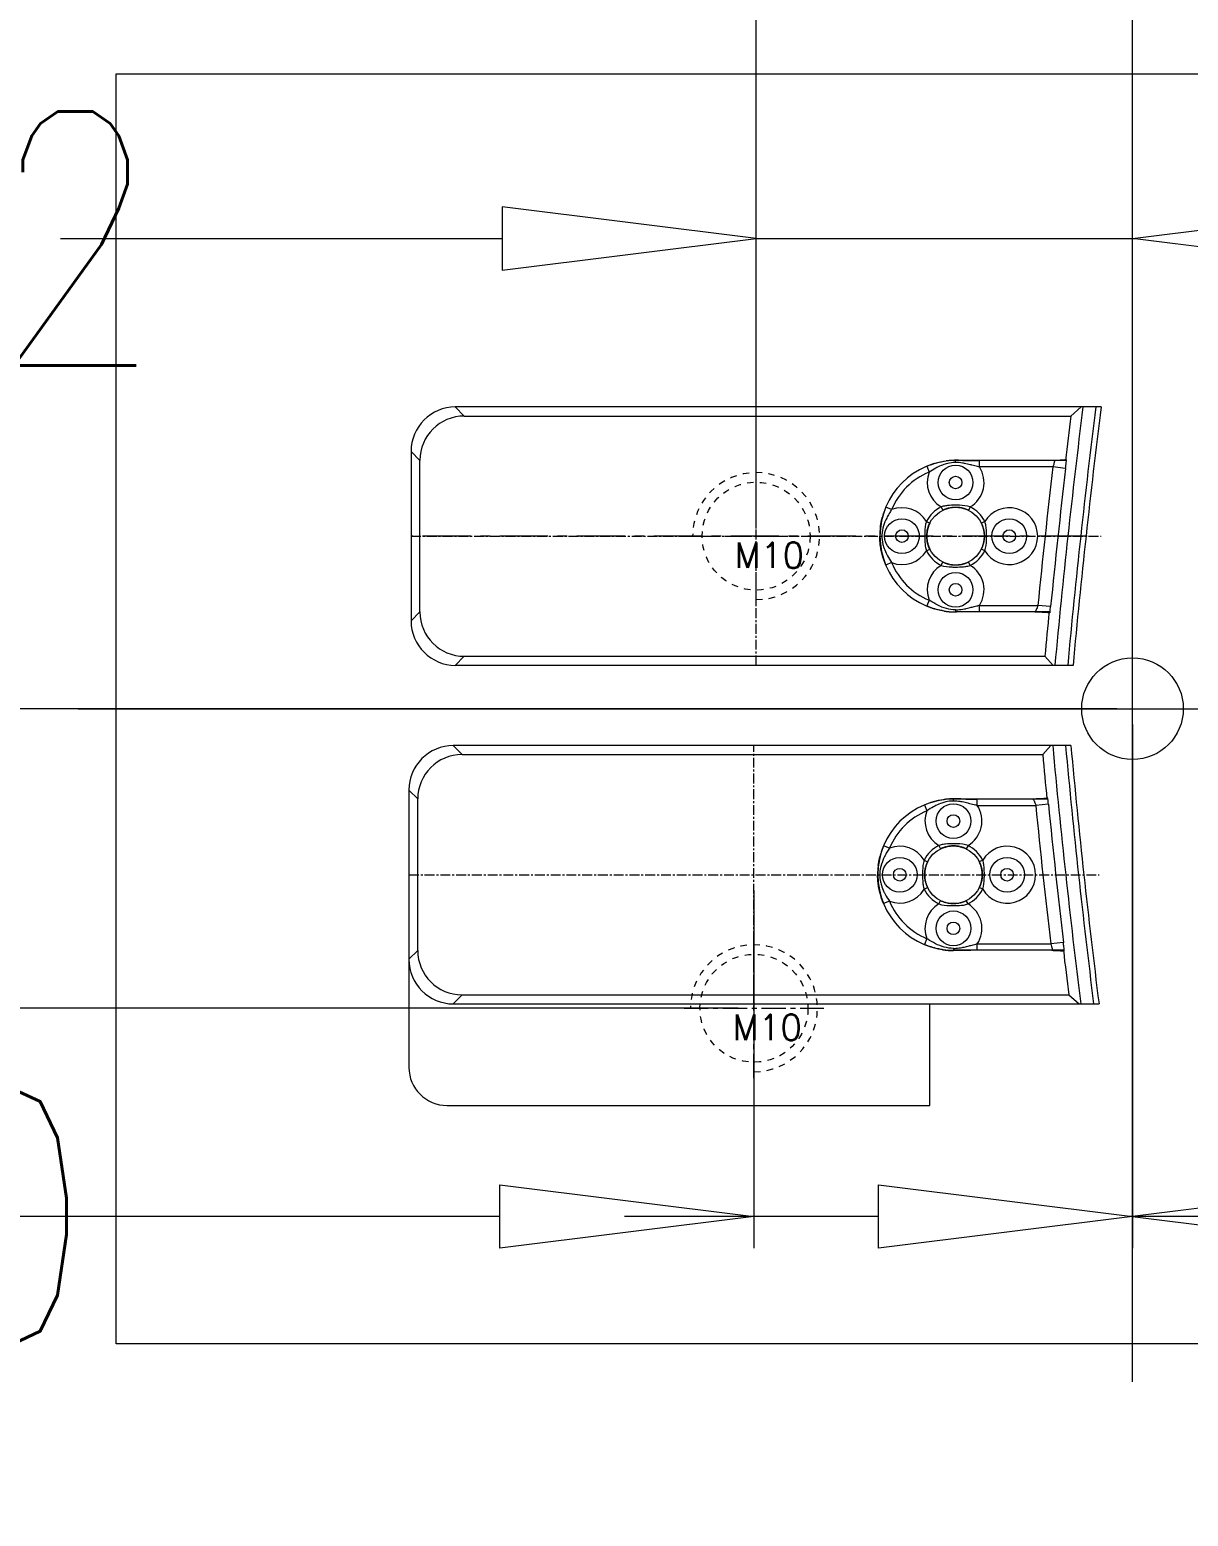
# Model space of a CAD drawing. Header units: millimetres. Extents: x 309 to 11345, y -1340 to 1318.
# Drawn here: x 1561.6 to 1652.8, y 789.6 to 906.7 of the extents above; entities that cross this region are included whole.
import ezdxf

# ---------------------------------------------------------------- set-up
doc = ezdxf.new("R2010")
doc.units = ezdxf.units.MM
doc.header["$LTSCALE"] = 16.334999
doc.set_wipeout_variables(frame=1)
for name, pattern in [('CENTER', [0.6, 0.375, -0.075, 0.075, -0.075]), ('DIVIDE', [31.75, 12.7, -6.35, 0, -6.35, 0, -6.35]), ('HIDDEN', [0.2, 0.1, -0.1]), ('点画线', [18, 12, -2, 2, -2])]:
    doc.linetypes.add(name, pattern=pattern)
doc.layers.get('0').update_dxf_attribs({"lineweight": 18})
for name, color, linetype, lineweight in [('DEFAULT_2', 8, 'HIDDEN', 18), ('screw', 33, 'Continuous', 13), ('中心线层', 1, '点画线', 18), ('尺寸线层', 3, 'Continuous', 18)]:
    doc.layers.add(name, color=color, linetype=linetype, lineweight=lineweight)
doc.styles.get("Standard").update_dxf_attribs({"font": 'txt.shx', "width": 0.8, "bigfont": 'gbcbig.shx'})
doc.styles.add('TXT', font='txt.shx', dxfattribs={"bigfont": 'gbcbig.shx'})
doc.dimstyles.new('STANDARD$0', dxfattribs={"dimscale": 2, "dimtxt": 3, "dimasz": 3, "dimexe": 1.25, "dimexo": 0.625, "dimgap": 0.5, "dimtad": 0, "dimdsep": 46, "dimtxsty": 'Standard', "dimblk": 'CLOSEDBLANK', "dimcen": 0, "dimdle": 6, "dimclrt": 2, "dimazin": 2, "dimtfac": 2, "dimtmove": 1, "dimatfit": 3, "dimfxl": 0, "dimtolj": 1, "dimarcsym": 0})

# ---------------------------------------------------------------- blocks, each defined once
blk = doc.blocks.new('screw_m10_g')
at = {"layer": 'screw', "color": 1, "linetype": 'CENTER', "ltscale": 0.310989}
for p, q in [((0, -5.5), (0, 5.5)), ((-5.5, 0), (5.5, 0))]:
    blk.add_line(p, q, dxfattribs=at)
at = {"layer": 'screw', "color": 33, "linetype": 'HIDDEN', "ltscale": 0.310989}
blk.add_circle((0, 0), 4.25, dxfattribs=at)
at = {"layer": 'screw', "color": 92, "linetype": 'HIDDEN', "ltscale": 0.310989}
blk.add_arc((0, 0), 5, 270, 180, dxfattribs=at)
at = {"layer": 'screw', "color": 6, "style": 'TXT'}
blk.add_text('M10', height=2, dxfattribs=at).set_placement((-1.7, -2.5))
blk = doc.blocks.new('*X4')
at = {"layer": '尺寸线层', "color": 4, "linetype": 'Continuous'}
blk.add_line((1564.06, 890.25), (1688.43, 890.25), dxfattribs=at)
at = {"layer": '尺寸线层', "color": 6, "insert": (1541.21, 890.25), "char_height": 20, "width": 91.4286, "attachment_point": 5}
blk.add_mtext('29.62', dxfattribs=at)
at = {"color": 18, "linetype": 'Continuous'}
for points in [[(1618.8, 890.25), (1598.8, 892.75), (1598.8, 887.75)], [(1648.43, 890.25), (1668.43, 892.75), (1668.43, 887.75)]]:
    blk.add_wipeout(points, dxfattribs=at).dxf.layer = '尺寸线层'
at = {"layer": '尺寸线层', "color": 4, "linetype": 'Continuous'}
for p, q in [((1618.8, 890.25), (1598.8, 892.75)), ((1598.8, 892.75), (1598.8, 887.75)), ((1618.8, 868.07), (1618.8, 892.75)), ((1648.43, 890.25), (1668.43, 892.75)), ((1648.43, 854.48), (1648.43, 892.75)), ((1668.43, 892.75), (1668.43, 887.75)), ((1598.8, 887.75), (1618.8, 890.25)), ((1668.43, 887.75), (1648.43, 890.25))]:
    blk.add_line(p, q, dxfattribs=at)
blk = doc.blocks.new('_CLOSEDBLANK')
at = {"color": 0, "linetype": 'ByBlock', "lineweight": -2}
for p, q in [((-1, 0.166667), (0, 0)), ((-1, 0.166667), (-1, -0.166667)), ((0, 0), (-1, -0.166667))]:
    blk.add_line(p, q, dxfattribs=at)
blk = doc.blocks.new('*X5')
at = {"layer": '尺寸线层', "color": 4, "linetype": 'Continuous'}
for p, q in [((1664.39, 926.56), (1671.64, 949.51)), ((1671.64, 949.51), (1687.64, 949.51)), ((1608.43, 926.56), (1720.36, 926.56))]:
    blk.add_line(p, q, dxfattribs=at)
at = {"layer": '尺寸线层', "color": 6, "insert": (1708.22, 949.51), "char_height": 20, "width": 82.2857, "attachment_point": 5}
blk.add_mtext('31.94', dxfattribs=at)
at = {"color": 18, "linetype": 'Continuous'}
for points in [[(1648.43, 926.56), (1628.43, 929.06), (1628.43, 924.06)], [(1680.36, 926.56), (1700.36, 929.06), (1700.36, 924.06)]]:
    blk.add_wipeout(points, dxfattribs=at).dxf.layer = '尺寸线层'
at = {"layer": '尺寸线层', "color": 4, "linetype": 'Continuous'}
for p, q in [((1648.43, 926.56), (1628.43, 929.06)), ((1628.43, 929.06), (1628.43, 924.06)), ((1648.43, 854.48), (1648.43, 929.06)), ((1680.36, 926.56), (1700.36, 929.06)), ((1680.36, 868.02), (1680.36, 929.06)), ((1700.36, 929.06), (1700.36, 924.06)), ((1628.43, 924.06), (1648.43, 926.56)), ((1700.36, 924.06), (1680.36, 926.56))]:
    blk.add_line(p, q, dxfattribs=at)
blk = doc.blocks.new('*X6')
at = {"layer": '尺寸线层', "color": 4, "linetype": 'Continuous'}
blk.add_line((1688.43, 813.25), (1558.56, 813.25), dxfattribs=at)
at = {"layer": '尺寸线层', "color": 6, "insert": (1535.71, 813.25), "char_height": 20, "width": 91.4286, "attachment_point": 5}
blk.add_mtext('29.80', dxfattribs=at)
at = {"color": 18, "linetype": 'Continuous'}
for points in [[(1618.63, 813.25), (1598.63, 810.75), (1598.63, 815.75)], [(1648.43, 813.25), (1668.43, 810.75), (1668.43, 815.75)]]:
    blk.add_wipeout(points, dxfattribs=at).dxf.layer = '尺寸线层'
at = {"layer": '尺寸线层', "color": 4, "linetype": 'Continuous'}
for p, q in [((1648.43, 851.98), (1648.43, 810.75)), ((1618.63, 838.91), (1618.63, 810.75)), ((1598.63, 810.75), (1598.63, 815.75)), ((1598.63, 815.75), (1618.63, 813.25)), ((1668.43, 815.75), (1648.43, 813.25)), ((1668.43, 810.75), (1668.43, 815.75)), ((1618.63, 813.25), (1598.63, 810.75)), ((1648.43, 813.25), (1668.43, 810.75))]:
    blk.add_line(p, q, dxfattribs=at)
blk = doc.blocks.new('*X7')
at = {"layer": '尺寸线层', "color": 4, "linetype": 'Continuous'}
for p, q in [((1433.26, 789.64), (1433.26, 893.23)), ((1448.02, 886.4), (1464.02, 886.4))]:
    blk.add_line(p, q, dxfattribs=at)
at = {"layer": '尺寸线层', "color": 6, "insert": (1485.74, 886.4), "char_height": 20, "width": 86.8571, "attachment_point": 5}
blk.add_mtext('23.59', dxfattribs=at)
at = {"color": 18, "linetype": 'Continuous'}
for points in [[(1433.26, 853.23), (1430.76, 873.23), (1435.76, 873.23)], [(1433.26, 829.64), (1430.76, 809.64), (1435.76, 809.64)]]:
    blk.add_wipeout(points, dxfattribs=at).dxf.layer = '尺寸线层'
at = {"layer": '尺寸线层', "color": 4, "linetype": 'Continuous'}
for p, q in [((1433.26, 841.43), (1448.02, 886.4)), ((1433.26, 853.23), (1430.76, 873.23)), ((1430.76, 873.23), (1435.76, 873.23)), ((1435.76, 873.23), (1433.26, 853.23)), ((1647.18, 853.23), (1430.76, 853.23)), ((1433.26, 829.64), (1430.76, 809.64)), ((1617.38, 829.64), (1430.76, 829.64)), ((1435.76, 809.64), (1433.26, 829.64)), ((1430.76, 809.64), (1435.76, 809.64))]:
    blk.add_line(p, q, dxfattribs=at)
blk = doc.blocks.new('*X8')
at = {"layer": '尺寸线层', "color": 4, "linetype": 'Continuous'}
blk.add_line((1742.35, 813.25), (1608.43, 813.25), dxfattribs=at)
at = {"layer": '尺寸线层', "color": 6, "insert": (1764.07, 813.25), "char_height": 20, "width": 86.8571, "attachment_point": 5}
blk.add_mtext('32.30', dxfattribs=at)
at = {"color": 18, "linetype": 'Continuous'}
for points in [[(1648.43, 813.25), (1628.43, 810.75), (1628.43, 815.75)], [(1680.72, 813.25), (1700.72, 810.75), (1700.72, 815.75)]]:
    blk.add_wipeout(points, dxfattribs=at).dxf.layer = '尺寸线层'
at = {"layer": '尺寸线层', "color": 4, "linetype": 'Continuous'}
for p, q in [((1648.43, 851.98), (1648.43, 810.75)), ((1680.72, 838.7), (1680.72, 810.75)), ((1628.43, 810.75), (1628.43, 815.75)), ((1628.43, 815.75), (1648.43, 813.25)), ((1700.72, 815.75), (1680.72, 813.25)), ((1700.72, 810.75), (1700.72, 815.75)), ((1648.43, 813.25), (1628.43, 810.75)), ((1680.72, 813.25), (1700.72, 810.75))]:
    blk.add_line(p, q, dxfattribs=at)
blk = doc.blocks.new('*X10')
at = {"layer": '尺寸线层', "color": 4, "linetype": 'Continuous'}
blk.add_line((1688.43, 952.79), (1590.7, 952.79), dxfattribs=at)
at = {"layer": '尺寸线层', "color": 6, "insert": (1567.84, 952.79), "char_height": 20, "width": 91.4286, "attachment_point": 5}
blk.add_mtext('29.62', dxfattribs=at)
at = {"color": 18, "linetype": 'Continuous'}
for points in [[(1618.8, 952.79), (1598.8, 950.29), (1598.8, 955.29)], [(1648.43, 952.79), (1668.43, 950.29), (1668.43, 955.29)]]:
    blk.add_wipeout(points, dxfattribs=at).dxf.layer = '尺寸线层'
at = {"layer": '尺寸线层', "color": 4, "linetype": 'Continuous'}
for p, q in [((1598.8, 950.29), (1598.8, 955.29)), ((1598.8, 955.29), (1618.8, 952.79)), ((1618.8, 868.07), (1618.8, 955.29)), ((1668.43, 955.29), (1648.43, 952.79)), ((1648.43, 854.48), (1648.43, 955.29)), ((1668.43, 950.29), (1668.43, 955.29)), ((1618.8, 952.79), (1598.8, 950.29)), ((1648.43, 952.79), (1668.43, 950.29))]:
    blk.add_line(p, q, dxfattribs=at)
blk = doc.blocks.new('*X11')
at = {"layer": '尺寸线层', "color": 4, "linetype": 'Continuous'}
blk.add_line((1797.55, 895.16), (1797.55, 813.23), dxfattribs=at)
at = {"layer": '尺寸线层', "color": 6, "insert": (1797.55, 914.59), "char_height": 20, "width": 77.7143, "attachment_point": 5, "rotation": 90}
blk.add_mtext('13.55', dxfattribs=at)
at = {"color": 18, "linetype": 'Continuous'}
for points in [[(1797.55, 866.77), (1800.05, 886.77), (1795.05, 886.77)], [(1797.55, 853.23), (1800.05, 833.23), (1795.05, 833.23)]]:
    blk.add_wipeout(points, dxfattribs=at).dxf.layer = '尺寸线层'
at = {"layer": '尺寸线层', "color": 4, "linetype": 'Continuous'}
for p, q in [((1800.05, 886.77), (1795.05, 886.77)), ((1795.05, 886.77), (1797.55, 866.77)), ((1797.55, 866.77), (1800.05, 886.77)), ((1681.61, 866.77), (1800.05, 866.77)), ((1649.68, 853.23), (1800.05, 853.23)), ((1795.05, 833.23), (1797.55, 853.23)), ((1797.55, 853.23), (1800.05, 833.23)), ((1800.05, 833.23), (1795.05, 833.23))]:
    blk.add_line(p, q, dxfattribs=at)

msp = doc.modelspace()

# ---------------------------------------------------------------- linework, layer by layer
at = {"color": 7, "linetype": 'Continuous'}
for p, q in [((1595.115, 876.988), (1595.831, 876.273)), ((1645.96, 876.988), (1595.115, 876.988)), ((1644.389, 876.988), (1643.578, 876.273)), ((1595.831, 876.273), (1643.578, 876.273)), ((1591.642, 873.471), (1591.642, 860.16)), ((1591.642, 873.471), (1592.335, 872.778)), ((1592.335, 860.853), (1592.335, 872.778)), ((1632.225, 872.315), (1632.417, 871.851)), ((1643.153, 872.768), (1634.503, 872.768)), ((1636.376, 872.266), (1636.376, 872.768)), ((1642.161, 872.266), (1636.376, 872.266)), ((1643.158, 872.149), (1642.161, 872.266)), ((1629.468, 868.902), (1629.004, 869.094)), ((1633.356, 869.116), (1633.49, 868.847)), ((1635.65, 869.116), (1635.516, 868.847)), ((1632.203, 867.962), (1632.471, 867.829)), ((1636.804, 867.962), (1636.535, 867.829)), ((1632.203, 865.669), (1632.471, 865.803)), ((1636.804, 865.669), (1636.535, 865.803)), ((1629.468, 864.729), (1629.004, 864.537)), ((1633.356, 864.515), (1633.49, 864.784)), ((1635.65, 864.515), (1635.516, 864.784)), ((1632.417, 861.78), (1632.225, 861.316)), ((1592.335, 860.853), (1591.642, 860.16)), ((1641.861, 860.863), (1634.503, 860.863)), ((1636.376, 861.365), (1640.98, 861.365)), ((1641.979, 861.266), (1640.98, 861.365)), ((1595.831, 857.358), (1595.115, 856.643)), ((1595.831, 857.358), (1641.526, 857.358)), ((1641.526, 857.358), (1642.179, 856.643)), ((1643.743, 856.643), (1595.115, 856.643)), ((1594.944, 850.33), (1595.66, 849.615)), ((1643.573, 850.33), (1594.944, 850.33)), ((1642.008, 850.33), (1641.355, 849.615)), ((1595.66, 849.615), (1641.355, 849.615)), ((1591.471, 846.813), (1591.471, 833.502)), ((1591.471, 846.813), (1592.165, 846.12)), ((1591.471, 846.813), (1591.471, 824.987)), ((1592.165, 834.195), (1592.165, 846.12)), ((1632.054, 845.657), (1632.246, 845.193)), ((1641.69, 846.11), (1634.332, 846.11)), ((1636.205, 845.608), (1636.205, 846.11)), ((1636.205, 845.608), (1640.809, 845.608)), ((1641.808, 845.707), (1640.809, 845.608)), ((1629.297, 842.244), (1628.833, 842.436)), ((1633.186, 842.458), (1633.32, 842.189)), ((1635.479, 842.458), (1635.345, 842.189)), ((1632.032, 841.304), (1632.301, 841.17)), ((1636.633, 841.304), (1636.364, 841.17)), ((1632.032, 839.011), (1632.301, 839.144)), ((1633.186, 837.857), (1633.32, 838.126)), ((1635.479, 837.857), (1635.345, 838.126)), ((1636.633, 839.011), (1636.364, 839.144)), ((1629.297, 838.071), (1628.833, 837.879)), ((1632.246, 835.122), (1632.054, 834.658)), ((1636.205, 834.707), (1641.99, 834.707)), ((1642.987, 834.824), (1641.99, 834.707)), ((1592.165, 834.195), (1591.471, 833.502)), ((1642.982, 834.205), (1634.332, 834.205)), ((1595.66, 830.7), (1594.944, 829.985)), ((1594.944, 829.985), (1645.789, 829.985)), ((1595.66, 830.7), (1643.408, 830.7)), ((1643.408, 830.7), (1644.218, 829.985)), ((1594.471, 821.987), (1632.471, 821.987))]:
    msp.add_line(p, q, dxfattribs=at)
at = {"color": 1, "linetype": 'CENTER', "ltscale": 0.618701}
msp.add_line((1644.852, 866.816), (1591.642, 866.816), dxfattribs=at)
at = {"color": 1, "linetype": 'CENTER', "ltscale": 0.126546}
for p, q in [((1618.63, 829.985), (1618.63, 850.33)), ((1591.471, 840.157), (1645.789, 840.157))]:
    msp.add_line(p, q, dxfattribs=at)
msp.add_line((1632.471, 821.987), (1632.471, 829.985))
msp.add_lwpolyline([(1568.426, 803.226), (1568.426, 903.226), (1728.426, 903.226), (1728.426, 803.226)], close=True)
at = {"color": 7, "linetype": 'Continuous'}
for centre, radius in [((1634.503, 871.039), 1.368), ((1634.503, 871.039), 0.497), ((1634.503, 866.816), 2.276), ((1630.28, 866.816), 1.368), ((1638.726, 866.816), 1.368), ((1630.28, 866.816), 0.497), ((1638.726, 866.816), 0.497), ((1634.503, 862.592), 1.368), ((1634.503, 862.592), 0.497), ((1634.332, 844.381), 1.368), ((1634.332, 844.381), 0.497), ((1634.332, 840.157), 2.276), ((1630.109, 840.157), 1.368), ((1630.109, 840.157), 0.497), ((1638.556, 840.157), 1.368), ((1638.556, 840.157), 0.497), ((1634.332, 835.934), 1.368), ((1634.332, 835.934), 0.497)]:
    msp.add_circle(centre, radius, dxfattribs=at)
msp.add_circle((1648.426, 853.226), 4)
for centre, radius, start, end in [((1595.142, 873.488), 3.5, 90, 180), ((2244.842, 801.458), 605.047, 172.828829, 174.766943), ((2244.842, 801.458), 604.043, 172.816846, 174.758219), ((2244.842, 801.458), 603.626, 172.811863, 174.754593), ((2244.842, 801.458), 605.9, 172.907172, 173.241034), ((1634.503, 866.816), 5.953, 90, 270), ((1634.503, 871.039), 2.239, 300.81278, 33.24704), ((1636.554, 944.501), 71.734, 269.32312, 269.85783), ((2244.842, 801.458), 606.827, 173.299133, 174.334431), ((2244.842, 801.458), 605.822, 173.299133, 174.334431), ((1613.228, 875.666), 30.135, 353.29779, 353.75188), ((1618.381, 875.118), 24.954, 353.71483, 354.75529), ((1634.503, 866.816), 5.451, 112.50433, 157.49567), ((1634.503, 871.039), 2.239, 158.72417, 239.18722), ((1635.073, 866.595), 6.564, 162.74278, 165.2017), ((1634.723, 866.709), 6.196, 157.36383, 162.78872), ((1634.474, 865.502), 6.051, 149.35049, 151.16403), ((1634.923, 865.231), 6.575, 146.06821, 149.32006), ((1630.28, 866.816), 2.239, 30.81278, 111.27583), ((1634.503, 866.816), 2.57, 116.49769, 153.50231), ((1634.515, 859.724), 9.524, 88.26416, 90.07492), ((1634.503, 866.816), 2.57, 26.49769, 63.50231), ((1638.726, 866.816), 2.239, 210.81278, 149.18722), ((1641.59, 866.828), 9.52, 178.26156, 180.07477), ((1627.423, 866.803), 9.513, 358.25864, 0.07367), ((1630.28, 866.816), 2.239, 248.72416, 329.18722), ((1634.503, 866.816), 2.57, 206.49769, 243.50231), ((1634.503, 866.816), 2.57, 296.49769, 333.50231), ((1634.503, 866.816), 5.451, 202.50434, 247.49567), ((1634.503, 862.592), 2.239, 120.81278, 201.27583), ((1634.491, 873.907), 9.524, 268.26416, 270.07492), ((1634.503, 862.592), 2.239, 326.75294, 59.18722), ((1635.878, 866.873), 6.158, 235.80502, 236.44836), ((1636.585, 785.031), 75.832, 90.15809, 90.67199), ((1637.49, 855.786), 5.689, 101.29729, 102.46748), ((2244.842, 801.458), 605.9, 174.373448, 174.706384), ((1612.841, 864.153), 29.281, 353.53179, 354.3423), ((1595.142, 860.143), 3.5, 180, 270), ((1594.971, 846.83), 3.5, 90, 180), ((2244.671, 905.515), 605.047, 185.233057, 187.171171), ((2244.671, 905.515), 604.043, 185.241781, 187.183154), ((2244.671, 905.515), 603.626, 185.245407, 187.188137), ((2244.671, 905.515), 605.9, 185.293616, 185.626552), ((1634.332, 840.157), 5.953, 90, 270), ((1634.332, 840.157), 5.451, 112.50433, 157.49567), ((1634.332, 844.381), 2.239, 158.72417, 239.18722), ((1634.332, 844.381), 2.239, 300.81278, 33.24704), ((1636.383, 917.843), 71.734, 269.32312, 269.85783), ((2244.671, 905.515), 606.827, 185.665569, 186.700867), ((1612.591, 842.812), 29.36, 5.65909, 6.46741), ((2244.671, 905.515), 605.822, 185.665569, 186.700861), ((1634.902, 839.937), 6.564, 162.74278, 165.2017), ((1634.552, 840.051), 6.196, 157.36383, 162.78872), ((1634.303, 838.844), 6.051, 149.35049, 151.16403), ((1634.753, 838.573), 6.575, 146.06821, 149.32006), ((1630.109, 840.157), 2.239, 30.81278, 111.27583), ((1634.332, 840.157), 2.57, 116.49769, 153.50231), ((1634.345, 833.066), 9.524, 88.26415, 90.07492), ((1634.332, 840.157), 2.57, 26.49769, 63.50231), ((1638.556, 840.157), 2.239, 210.81278, 149.18722), ((1641.435, 840.17), 9.535, 178.26762, 180.07804), ((1627.252, 840.145), 9.513, 358.25864, 0.07367), ((1630.109, 840.157), 2.239, 248.72416, 329.18722), ((1634.332, 840.157), 2.57, 206.49769, 243.50231), ((1634.332, 840.157), 2.57, 296.49769, 333.50231), ((1634.332, 840.157), 5.451, 202.50434, 247.49567), ((1634.332, 835.934), 2.239, 120.81278, 201.27583), ((1634.32, 847.249), 9.524, 268.26415, 270.07492), ((1634.332, 835.934), 2.239, 326.75294, 59.18722), ((1635.707, 840.215), 6.158, 235.80502, 236.44836), ((1637.319, 829.128), 5.689, 101.29729, 102.46748), ((1605.517, 830.472), 37.722, 6.07893, 6.62525), ((1594.971, 833.485), 3.5, 180, 270), ((1636.414, 758.373), 75.832, 90.15809, 90.67199), ((2244.671, 905.515), 605.9, 186.758966, 187.092828), ((1614.41, 831.474), 28.773, 5.30909, 5.97089), ((1594.471, 824.987), 3, 180, 270)]:
    msp.add_arc(centre, radius, start, end, dxfattribs=at)
for centre, major_axis, start_param, end_param in [((1595.84, 872.768), (2.482, -2.482), 2.357564, 3.9256213), ((1595.84, 860.863), (-2.482, -2.482), 5.4991567, 7.0672139), ((1595.669, 846.11), (2.482, -2.482), 2.357564, 3.9256213), ((1595.669, 834.205), (-2.482, -2.482), 5.4991567, 7.0672139)]:
    msp.add_ellipse(centre, major_axis=major_axis, ratio=0.9972647, start_param=start_param, end_param=end_param, dxfattribs=at)
for points in [[(1632.225, 872.315), (1632.484, 872.423), (1632.752, 872.513), (1633.024, 872.586)], [(1633.024, 872.586), (1633.268, 872.652), (1633.516, 872.703), (1633.766, 872.737)], [(1633.536, 869.169), (1633.476, 869.154), (1633.415, 869.137), (1633.356, 869.116)], [(1633.873, 869.224), (1633.76, 869.212), (1633.647, 869.195), (1633.536, 869.169)], [(1634.503, 869.248), (1634.293, 869.248), (1634.082, 869.245), (1633.873, 869.224)], [(1635.65, 869.116), (1635.381, 869.211), (1635.089, 869.235), (1634.804, 869.244)], [(1632.203, 867.962), (1632.108, 867.693), (1632.084, 867.402), (1632.075, 867.116)], [(1636.856, 867.783), (1636.842, 867.844), (1636.824, 867.904), (1636.804, 867.962)], [(1636.911, 867.448), (1636.9, 867.56), (1636.883, 867.673), (1636.856, 867.783)], [(1636.936, 866.816), (1636.936, 867.027), (1636.933, 867.238), (1636.911, 867.448)], [(1632.07, 866.815), (1632.07, 866.604), (1632.074, 866.393), (1632.095, 866.183)], [(1632.095, 866.183), (1632.107, 866.07), (1632.124, 865.958), (1632.15, 865.848)], [(1636.804, 865.669), (1636.898, 865.938), (1636.923, 866.229), (1636.932, 866.514)], [(1629.004, 864.537), (1628.891, 864.808), (1628.797, 865.088), (1628.723, 865.373)], [(1632.15, 865.848), (1632.165, 865.787), (1632.182, 865.727), (1632.203, 865.669)], [(1633.356, 864.515), (1633.626, 864.421), (1633.917, 864.396), (1634.203, 864.387)], [(1634.504, 864.383), (1634.714, 864.383), (1634.925, 864.386), (1635.134, 864.407)], [(1635.134, 864.407), (1635.247, 864.419), (1635.36, 864.436), (1635.47, 864.462)], [(1635.47, 864.462), (1635.531, 864.477), (1635.591, 864.494), (1635.65, 864.515)], [(1633.092, 861.384), (1632.879, 861.49), (1632.673, 861.61), (1632.474, 861.742)], [(1633.781, 861.115), (1633.543, 861.18), (1633.313, 861.275), (1633.092, 861.384)], [(1634.503, 861.015), (1634.26, 861.013), (1634.015, 861.051), (1633.781, 861.115)], [(1632.054, 845.657), (1632.314, 845.765), (1632.581, 845.855), (1632.853, 845.928)], [(1632.853, 845.928), (1633.097, 845.994), (1633.345, 846.045), (1633.596, 846.079)], [(1633.365, 842.511), (1633.305, 842.496), (1633.245, 842.479), (1633.186, 842.458)], [(1633.702, 842.566), (1633.589, 842.554), (1633.476, 842.537), (1633.365, 842.511)], [(1634.332, 842.59), (1634.122, 842.59), (1633.911, 842.587), (1633.702, 842.566)], [(1635.479, 842.458), (1635.21, 842.553), (1634.918, 842.577), (1634.633, 842.586)], [(1632.032, 841.304), (1631.937, 841.035), (1631.913, 840.743), (1631.904, 840.458)], [(1636.685, 841.125), (1636.671, 841.186), (1636.653, 841.246), (1636.633, 841.304)], [(1636.741, 840.79), (1636.729, 840.902), (1636.712, 841.015), (1636.685, 841.125)], [(1636.765, 840.158), (1636.765, 840.368), (1636.762, 840.58), (1636.741, 840.79)], [(1631.9, 840.157), (1631.9, 839.946), (1631.903, 839.735), (1631.924, 839.525)], [(1631.924, 839.525), (1631.936, 839.412), (1631.953, 839.3), (1631.98, 839.189)], [(1636.633, 839.011), (1636.727, 839.28), (1636.752, 839.571), (1636.761, 839.856)], [(1628.833, 837.879), (1628.72, 838.15), (1628.626, 838.43), (1628.552, 838.715)], [(1631.98, 839.189), (1631.994, 839.129), (1632.012, 839.069), (1632.032, 839.011)], [(1633.186, 837.857), (1633.455, 837.762), (1633.747, 837.738), (1634.032, 837.729)], [(1634.333, 837.725), (1634.543, 837.725), (1634.754, 837.728), (1634.963, 837.749)], [(1634.963, 837.749), (1635.076, 837.761), (1635.189, 837.778), (1635.299, 837.804)], [(1635.299, 837.804), (1635.36, 837.819), (1635.42, 837.836), (1635.479, 837.857)], [(1632.921, 834.726), (1632.708, 834.832), (1632.502, 834.952), (1632.304, 835.083)], [(1633.61, 834.457), (1633.373, 834.522), (1633.142, 834.617), (1632.921, 834.726)], [(1634.332, 834.357), (1634.089, 834.355), (1633.845, 834.393), (1633.61, 834.457)]]:
    msp.add_open_spline(points, degree=3, dxfattribs=at)
for points, knots in [([(1633.129, 872.267), (1633.064, 872.236), (1632.819, 872.111), (1632.586, 871.964), (1632.417, 871.851)], [0, 0, 0, 0, 0.21495387, 0.82487223, 0.82487223, 0.82487223, 0.82487223]), ([(1633.755, 872.507), (1633.699, 872.491), (1633.485, 872.424), (1633.278, 872.338), (1633.129, 872.267)], [0, 0, 0, 0, 0.17429746, 0.67126064, 0.67126064, 0.67126064, 0.67126064]), ([(1634.504, 872.616), (1634.439, 872.616), (1634.186, 872.606), (1633.936, 872.558), (1633.755, 872.507)], [0, 0, 0, 0, 0.19444073, 0.75898983, 0.75898983, 0.75898983, 0.75898983]), ([(1635.202, 872.542), (1635.146, 872.553), (1634.916, 872.594), (1634.681, 872.616), (1634.504, 872.616)], [0, 0, 0, 0, 0.17010861, 0.70273426, 0.70273426, 0.70273426, 0.70273426]), ([(1635.788, 872.405), (1635.742, 872.417), (1635.548, 872.466), (1635.352, 872.513), (1635.202, 872.542)], [0, 0, 0, 0, 0.14293901, 0.60260037, 0.60260037, 0.60260037, 0.60260037]), ([(1636.376, 872.266), (1636.328, 872.276), (1636.131, 872.318), (1635.937, 872.368), (1635.788, 872.405)], [0, 0, 0, 0, 0.14540117, 0.6034975, 0.6034975, 0.6034975, 0.6034975]), ([(1642.256, 872.768), (1642.268, 872.772), (1642.282, 872.728), (1642.273, 872.687), (1642.26, 872.589), (1642.221, 872.45), (1642.183, 872.33), (1642.161, 872.266)], [0, 0, 0, 0, 0.03783438, 0.08441549, 0.14960482, 0.32286593, 0.52694283, 0.52694283, 0.52694283, 0.52694283]), ([(1628.831, 867.635), (1628.759, 867.399), (1628.668, 866.906), (1628.724, 866.406), (1628.784, 866.165)], [0, 0, 0, 0, 0.7395611, 1.4881418, 1.4881418, 1.4881418, 1.4881418]), ([(1629.173, 868.42), (1629.14, 868.36), (1629.006, 868.108), (1628.894, 867.843), (1628.831, 867.635)], [0, 0, 0, 0, 0.20509073, 0.85850803, 0.85850803, 0.85850803, 0.85850803]), ([(1628.784, 866.165), (1628.799, 866.103), (1628.865, 865.868), (1628.959, 865.641), (1629.036, 865.477)], [0, 0, 0, 0, 0.19014112, 0.73370083, 0.73370083, 0.73370083, 0.73370083]), ([(1629.036, 865.477), (1629.069, 865.409), (1629.198, 865.152), (1629.349, 864.906), (1629.468, 864.729)], [0, 0, 0, 0, 0.22578261, 0.86400799, 0.86400799, 0.86400799, 0.86400799]), ([(1633.605, 860.919), (1633.491, 860.938), (1633.021, 861.03), (1632.562, 861.177), (1632.225, 861.316)], [0, 0, 0, 0, 0.3446022, 1.4380381, 1.4380381, 1.4380381, 1.4380381]), ([(1634.503, 861.015), (1634.563, 861.015), (1634.796, 861.022), (1635.028, 861.055), (1635.198, 861.088)], [0, 0, 0, 0, 0.18046423, 0.700451, 0.700451, 0.700451, 0.700451]), ([(1635.198, 861.088), (1635.245, 861.098), (1635.425, 861.135), (1635.604, 861.179), (1635.735, 861.212)], [0, 0, 0, 0, 0.1439457, 0.55094027, 0.55094027, 0.55094027, 0.55094027]), ([(1635.735, 861.212), (1635.781, 861.224), (1635.956, 861.268), (1636.131, 861.312), (1636.262, 861.341)], [0, 0, 0, 0, 0.14121606, 0.54227722, 0.54227722, 0.54227722, 0.54227722]), ([(1640.98, 861.365), (1640.96, 861.299), (1640.921, 861.179), (1640.855, 861.014), (1640.81, 860.924), (1640.765, 860.857), (1640.748, 860.863)], [0, 0, 0, 0, 0.20803967, 0.38676795, 0.51070072, 0.56326989, 0.56326989, 0.56326989, 0.56326989]), ([(1632.958, 845.609), (1632.893, 845.577), (1632.649, 845.452), (1632.415, 845.306), (1632.246, 845.193)], [0, 0, 0, 0, 0.21495387, 0.82487223, 0.82487223, 0.82487223, 0.82487223]), ([(1633.584, 845.849), (1633.528, 845.833), (1633.315, 845.766), (1633.107, 845.68), (1632.958, 845.609)], [0, 0, 0, 0, 0.17429746, 0.67126064, 0.67126064, 0.67126064, 0.67126064]), ([(1634.333, 845.958), (1634.268, 845.958), (1634.015, 845.948), (1633.765, 845.9), (1633.584, 845.849)], [0, 0, 0, 0, 0.19444073, 0.75898983, 0.75898983, 0.75898983, 0.75898983]), ([(1635.031, 845.884), (1634.975, 845.895), (1634.745, 845.936), (1634.51, 845.958), (1634.333, 845.958)], [0, 0, 0, 0, 0.17010861, 0.70273426, 0.70273426, 0.70273426, 0.70273426]), ([(1635.618, 845.747), (1635.572, 845.759), (1635.377, 845.808), (1635.181, 845.855), (1635.031, 845.884)], [0, 0, 0, 0, 0.14293901, 0.60260037, 0.60260037, 0.60260037, 0.60260037]), ([(1636.205, 845.608), (1636.157, 845.617), (1635.961, 845.66), (1635.766, 845.71), (1635.618, 845.747)], [0, 0, 0, 0, 0.14540117, 0.6034975, 0.6034975, 0.6034975, 0.6034975]), ([(1640.578, 846.11), (1640.594, 846.116), (1640.64, 846.049), (1640.685, 845.96), (1640.75, 845.794), (1640.789, 845.674), (1640.809, 845.608)], [0, 0, 0, 0, 0.05247398, 0.176231, 0.35492026, 0.56326541, 0.56326541, 0.56326541, 0.56326541]), ([(1629.003, 841.762), (1628.97, 841.702), (1628.835, 841.45), (1628.723, 841.185), (1628.66, 840.976)], [0, 0, 0, 0, 0.20509073, 0.85850803, 0.85850803, 0.85850803, 0.85850803]), ([(1628.66, 840.976), (1628.588, 840.741), (1628.497, 840.248), (1628.553, 839.748), (1628.613, 839.507)], [0, 0, 0, 0, 0.7395611, 1.4881418, 1.4881418, 1.4881418, 1.4881418]), ([(1628.613, 839.507), (1628.628, 839.445), (1628.695, 839.21), (1628.788, 838.983), (1628.866, 838.819)], [0, 0, 0, 0, 0.19014112, 0.73370083, 0.73370083, 0.73370083, 0.73370083]), ([(1628.866, 838.819), (1628.898, 838.751), (1629.027, 838.494), (1629.178, 838.248), (1629.297, 838.071)], [0, 0, 0, 0, 0.22578261, 0.86400799, 0.86400799, 0.86400799, 0.86400799]), ([(1633.434, 834.261), (1633.321, 834.279), (1632.851, 834.372), (1632.391, 834.519), (1632.055, 834.658)], [0, 0, 0, 0, 0.3446022, 1.4380381, 1.4380381, 1.4380381, 1.4380381]), ([(1635.564, 834.554), (1635.61, 834.566), (1635.785, 834.61), (1635.961, 834.654), (1636.091, 834.683)], [0, 0, 0, 0, 0.14121606, 0.54227722, 0.54227722, 0.54227722, 0.54227722]), ([(1641.99, 834.707), (1642.012, 834.643), (1642.05, 834.523), (1642.089, 834.384), (1642.103, 834.287), (1642.111, 834.245), (1642.097, 834.201), (1642.085, 834.205)], [0, 0, 0, 0, 0.20396944, 0.37725319, 0.44246039, 0.48906804, 0.52694191, 0.52694191, 0.52694191, 0.52694191]), ([(1634.332, 834.357), (1634.392, 834.357), (1634.626, 834.364), (1634.858, 834.397), (1635.028, 834.43)], [0, 0, 0, 0, 0.18046423, 0.700451, 0.700451, 0.700451, 0.700451]), ([(1635.028, 834.43), (1635.075, 834.44), (1635.255, 834.477), (1635.433, 834.521), (1635.564, 834.554)], [0, 0, 0, 0, 0.1439457, 0.55094027, 0.55094027, 0.55094027, 0.55094027])]:
    msp.add_open_spline(points, degree=3, knots=knots, dxfattribs=at)
at = {"layer": 'DEFAULT_2', "color": 8, "linetype": 'HIDDEN'}
for p, q in [((1634.503, 872.788), (1634.503, 872.768)), ((1634.504, 872.616), (1634.503, 872.77)), ((1643.23, 872.837), (1643.153, 872.768)), ((1634.503, 861.015), (1634.503, 860.861)), ((1634.503, 860.863), (1634.503, 860.843)), ((1636.376, 860.863), (1636.376, 861.365)), ((1641.861, 860.863), (1641.894, 860.826)), ((1641.894, 860.826), (1641.928, 860.789)), ((1634.332, 846.13), (1634.332, 846.11)), ((1634.333, 845.958), (1634.333, 846.112)), ((1641.757, 846.184), (1641.69, 846.11)), ((1636.205, 834.205), (1636.205, 834.707)), ((1634.332, 834.357), (1634.332, 834.203)), ((1634.332, 834.205), (1634.332, 834.185)), ((1642.982, 834.205), (1643.021, 834.17)), ((1643.021, 834.17), (1643.059, 834.136))]:
    msp.add_line(p, q, dxfattribs=at)
for centre, radius, start, end in [((1634.529, 867.068), 5.72, 90.25589, 97.65957), ((1634.199, 804.943), 67.845, 89.25363, 89.74272), ((1634.469, 866.883), 2.195, 107.17899, 116.48967), ((1634.487, 866.832), 2.249, 103.4496, 107.18006), ((1634.503, 866.75), 2.332, 83.96158, 101.44111), ((1634.509, 866.781), 2.301, 78.35775, 83.9621), ((1634.514, 866.807), 2.275, 76.33076, 78.35193), ((1634.526, 866.857), 2.223, 63.56063, 76.34605), ((1634.251, 866.79), 5.719, 172.37981, 179.74498), ((1634.475, 866.834), 2.237, 155.2865, 168.38697), ((1634.424, 866.855), 2.182, 153.50458, 155.22222), ((1634.57, 866.849), 2.195, 17.21422, 26.48976), ((1634.588, 866.815), 2.352, 173.95654, 180.0018), ((1634.538, 866.821), 2.301, 168.37223, 173.95706), ((1634.531, 866.797), 2.237, 335.28208, 348.37888), ((1634.469, 866.81), 2.301, 348.36417, 353.95269), ((1634.418, 866.816), 2.352, 353.95214, 359.9973), ((1634.436, 866.782), 2.195, 197.21761, 206.48977), ((1634.583, 866.776), 2.182, 333.50457, 335.21783), ((1634.48, 866.774), 2.223, 243.56063, 256.34667), ((1634.498, 866.85), 2.301, 258.35834, 263.96209), ((1634.504, 866.881), 2.332, 263.96158, 281.44036), ((1634.52, 866.799), 2.249, 281.48667, 287.18002), ((1634.537, 866.749), 2.195, 287.17895, 296.48967), ((1634.52, 866.393), 5.551, 260.5054, 265.42446), ((1634.503, 866.224), 5.38, 265.46182, 270.00139), ((1615.838, 863.816), 26.265, 353.38237, 353.52432), ((1634.358, 840.41), 5.72, 90.25589, 97.65957), ((1634.028, 778.285), 67.845, 89.25363, 89.74272), ((1615.028, 843.085), 26.908, 6.47486, 6.61342), ((1634.299, 840.224), 2.195, 107.17941, 116.48967), ((1634.316, 840.174), 2.249, 103.45741, 107.18051), ((1634.332, 840.092), 2.332, 83.96157, 101.44846), ((1634.338, 840.123), 2.301, 78.36205, 83.96208), ((1634.356, 840.199), 2.223, 63.56069, 76.35154), ((1634.08, 840.132), 5.719, 172.37981, 179.74498), ((1634.367, 840.163), 2.301, 168.37747, 173.96457), ((1634.305, 840.176), 2.237, 155.29808, 168.39225), ((1634.253, 840.197), 2.182, 153.5046, 155.23385), ((1634.4, 840.191), 2.195, 17.21426, 26.48976), ((1634.418, 840.157), 2.352, 173.96411, 180.01461), ((1634.265, 840.124), 2.195, 197.22115, 206.48978), ((1634.36, 840.139), 2.237, 335.28385, 348.37888), ((1634.298, 840.152), 2.301, 348.36417, 353.95269), ((1634.247, 840.158), 2.352, 353.95214, 359.9973), ((1634.309, 840.116), 2.223, 243.56071, 256.35305), ((1634.366, 840.09), 2.195, 287.17921, 296.48967), ((1634.412, 840.118), 2.182, 333.50457, 335.21963), ((1634.327, 840.192), 2.301, 258.3636, 263.96208), ((1634.333, 840.223), 2.332, 263.96156, 281.44516), ((1634.349, 840.141), 2.249, 283.45428, 287.18029), ((1634.349, 839.735), 5.551, 260.5054, 265.42446), ((1634.332, 839.566), 5.38, 265.46182, 270.00139)]:
    msp.add_arc(centre, radius, start, end, dxfattribs=at)
for points in [[(1635.082, 872.783), (1635.29, 872.78), (1635.498, 872.776), (1635.706, 872.773)], [(1628.582, 867.549), (1628.614, 867.792), (1628.664, 868.034), (1628.726, 868.272)], [(1636.77, 866.816), (1636.77, 867.045), (1636.736, 867.278), (1636.668, 867.498)], [(1632.236, 866.815), (1632.236, 866.586), (1632.271, 866.353), (1632.339, 866.133)], [(1634.912, 846.124), (1635.12, 846.122), (1635.327, 846.117), (1635.535, 846.115)], [(1628.411, 840.89), (1628.444, 841.134), (1628.493, 841.376), (1628.556, 841.614)], [(1636.599, 840.157), (1636.599, 840.387), (1636.565, 840.62), (1636.497, 840.839)], [(1632.066, 840.157), (1632.066, 839.927), (1632.1, 839.695), (1632.168, 839.475)]]:
    msp.add_open_spline(points, degree=3, dxfattribs=at)
for points, knots in [([(1643.23, 872.837), (1643.222, 872.83), (1643.186, 872.824), (1643.123, 872.813), (1643.026, 872.804), (1642.851, 872.792), (1642.591, 872.78), (1642.372, 872.772), (1642.256, 872.768)], [0, 0, 0, 0, 0.03327532, 0.10065397, 0.19880897, 0.32309934, 0.62893448, 0.97915945, 0.97915945, 0.97915945, 0.97915945]), ([(1628.723, 865.373), (1628.692, 865.489), (1628.582, 865.963), (1628.533, 866.45), (1628.531, 866.816)], [0, 0, 0, 0, 0.3620085, 1.4589526, 1.4589526, 1.4589526, 1.4589526]), ([(1635.695, 860.858), (1635.597, 860.857), (1635.2, 860.85), (1634.803, 860.845), (1634.503, 860.843)], [0, 0, 0, 0, 0.2942333, 1.1922897, 1.1922897, 1.1922897, 1.1922897]), ([(1640.748, 860.863), (1640.882, 860.858), (1641.081, 860.852), (1641.339, 860.842), (1641.515, 860.835), (1641.668, 860.825), (1641.793, 860.817), (1641.872, 860.803), (1641.919, 860.799), (1641.928, 860.789)], [0, 0, 0, 0, 0.4025709, 0.5956822, 0.7746142, 0.9317526, 1.0580796, 1.1443607, 1.1838954, 1.1838954, 1.1838954, 1.1838954]), ([(1641.757, 846.184), (1641.748, 846.174), (1641.701, 846.17), (1641.622, 846.156), (1641.498, 846.148), (1641.345, 846.138), (1641.168, 846.131), (1640.91, 846.121), (1640.712, 846.115), (1640.578, 846.11)], [0, 0, 0, 0, 0.0394012, 0.125604, 0.2516762, 0.4087214, 0.587754, 0.7808488, 1.1839076, 1.1839076, 1.1839076, 1.1839076]), ([(1628.552, 838.715), (1628.521, 838.831), (1628.411, 839.305), (1628.362, 839.792), (1628.36, 840.157)], [0, 0, 0, 0, 0.3620085, 1.4589526, 1.4589526, 1.4589526, 1.4589526]), ([(1635.525, 834.2), (1635.427, 834.199), (1635.029, 834.192), (1634.632, 834.187), (1634.332, 834.185)], [0, 0, 0, 0, 0.2942333, 1.1922897, 1.1922897, 1.1922897, 1.1922897]), ([(1642.085, 834.205), (1642.201, 834.201), (1642.42, 834.193), (1642.68, 834.181), (1642.855, 834.169), (1642.952, 834.16), (1643.016, 834.149), (1643.051, 834.143), (1643.059, 834.136)], [0, 0, 0, 0, 0.35023886, 0.65605165, 0.78034362, 0.87850059, 0.94587871, 0.9791541, 0.9791541, 0.9791541, 0.9791541])]:
    msp.add_open_spline(points, degree=3, knots=knots, dxfattribs=at)
at = {"layer": 'screw', "color": 1, "linetype": 'CENTER', "ltscale": 0.126546}
for p, q in [((1618.801, 856.643), (1618.801, 876.988)), ((1591.642, 866.816), (1645.96, 866.816))]:
    msp.add_line(p, q, dxfattribs=at)
at = {"layer": '中心线层', "linetype": 'DIVIDE'}
for p, q in [((1648.426, 800.226), (1648.426, 906.226)), ((1565.426, 853.226), (1731.426, 853.226))]:
    msp.add_line(p, q, dxfattribs=at)

# ---------------------------------------------------------------- block references
at = {"layer": 'screw'}
for p in [(1618.801, 866.816), (1618.63, 829.64)]:
    msp.add_blockref('screw_m10_g', p, dxfattribs=at)

# ---------------------------------------------------------------- next in the draw order: dimensions: what is measured, and where the dimension line sits
at = {"layer": '尺寸线层'}
dim = msp.add_linear_dim(base=(1648.4257, 890.2476), p1=(1618.8008, 866.8155), p2=(1648.4257, 853.2259), dimstyle='STANDARD$0', override={"dimtxt": 10, "dimasz": 10, "dimgap": 0, "dimzin": 0, "dimsah": 1, "dimdle": 20, "dimclrd": 4, "dimclre": 4, "dimclrt": 6, "dimtfill": 1, "dimtzin": 8}, dxfattribs=at)
dim.commit()
dim.dimension.update_dxf_attribs({"geometry": '*X4', "text_midpoint": (1541.206, 890.2476), "dimtype": 160})

# ---------------------------------------------------------------- next in the draw order: dimensions: what is measured, and where the dimension line sits
dim = msp.add_linear_dim(base=(1680.362, 926.56), p1=(1648.426, 853.226), p2=(1680.362, 866.775), dimstyle='STANDARD$0', override={"dimtxt": 10, "dimasz": 10, "dimgap": 0, "dimzin": 0, "dimsah": 1, "dimdle": 20, "dimclrd": 4, "dimclre": 4, "dimclrt": 6, "dimtfill": 1, "dimtzin": 8}, dxfattribs=at)
dim.commit()
dim.dimension.update_dxf_attribs({"geometry": '*X5', "text_midpoint": (1708.215, 949.509)})

# ---------------------------------------------------------------- next in the draw order: dimensions: what is measured, and where the dimension line sits
dim = msp.add_linear_dim(base=(1618.63, 813.254), p1=(1648.426, 853.226), p2=(1618.63, 840.157), dimstyle='STANDARD$0', override={"dimtxt": 10, "dimasz": 10, "dimgap": 0, "dimzin": 0, "dimsah": 1, "dimdle": 20, "dimclrd": 4, "dimclre": 4, "dimclrt": 6, "dimtfill": 1, "dimtzin": 8}, dxfattribs=at)
dim.commit()
dim.dimension.update_dxf_attribs({"geometry": '*X6', "text_midpoint": (1535.708, 813.254), "dimtype": 160})

# ---------------------------------------------------------------- next in the draw order: dimensions: what is measured, and where the dimension line sits
dim = msp.add_linear_dim(base=(1433.259, 853.226), p1=(1618.63, 829.64), p2=(1648.426, 853.226), angle=90, dimstyle='STANDARD$0', override={"dimtxt": 10, "dimasz": 10, "dimgap": 0, "dimzin": 0, "dimsah": 1, "dimdle": 20, "dimclrd": 4, "dimclre": 4, "dimclrt": 6, "dimtfill": 1, "dimtzin": 8}, dxfattribs=at)
dim.commit()
dim.dimension.update_dxf_attribs({"geometry": '*X7', "text_midpoint": (1485.738, 886.397)})

# ---------------------------------------------------------------- next in the draw order: dimensions: what is measured, and where the dimension line sits
dim = msp.add_linear_dim(base=(1648.4257, 813.2537), p1=(1680.7213, 839.9532), p2=(1648.4257, 853.2259), dimstyle='STANDARD$0', override={"dimtxt": 10, "dimasz": 10, "dimgap": 0, "dimzin": 0, "dimsah": 1, "dimdle": 20, "dimclrd": 4, "dimclre": 4, "dimclrt": 6, "dimtfill": 1, "dimtzin": 8}, dxfattribs=at)
dim.commit()
dim.dimension.update_dxf_attribs({"geometry": '*X8', "text_midpoint": (1764.0654, 813.2537), "dimtype": 160})

# ---------------------------------------------------------------- next in the draw order: dimensions: what is measured, and where the dimension line sits
dim = msp.add_linear_dim(base=(1618.8008, 952.7926), p1=(1648.4257, 853.2259), p2=(1618.8008, 866.8155), dimstyle='STANDARD$0', override={"dimtxt": 10, "dimasz": 10, "dimgap": 0, "dimzin": 0, "dimsah": 1, "dimdle": 20, "dimclrd": 4, "dimclre": 4, "dimclrt": 6, "dimtfill": 1, "dimtzin": 8}, dxfattribs=at)
dim.commit()
dim.dimension.update_dxf_attribs({"geometry": '*X10', "text_midpoint": (1567.8436, 952.7926), "dimtype": 160})

# ---------------------------------------------------------------- next in the draw order: dimensions: what is measured, and where the dimension line sits
dim = msp.add_linear_dim(base=(1797.547, 853.226), p1=(1680.362, 866.775), p2=(1648.426, 853.226), angle=90, dimstyle='STANDARD$0', override={"dimtxt": 10, "dimasz": 10, "dimgap": 0, "dimzin": 0, "dimsah": 1, "dimdle": 20, "dimclrd": 4, "dimclre": 4, "dimclrt": 6, "dimtfill": 1, "dimtzin": 8}, dxfattribs=at)
dim.commit()
dim.dimension.update_dxf_attribs({"geometry": '*X11', "text_midpoint": (1797.547, 914.59), "dimtype": 160})

doc.saveas('drawing.dxf')
